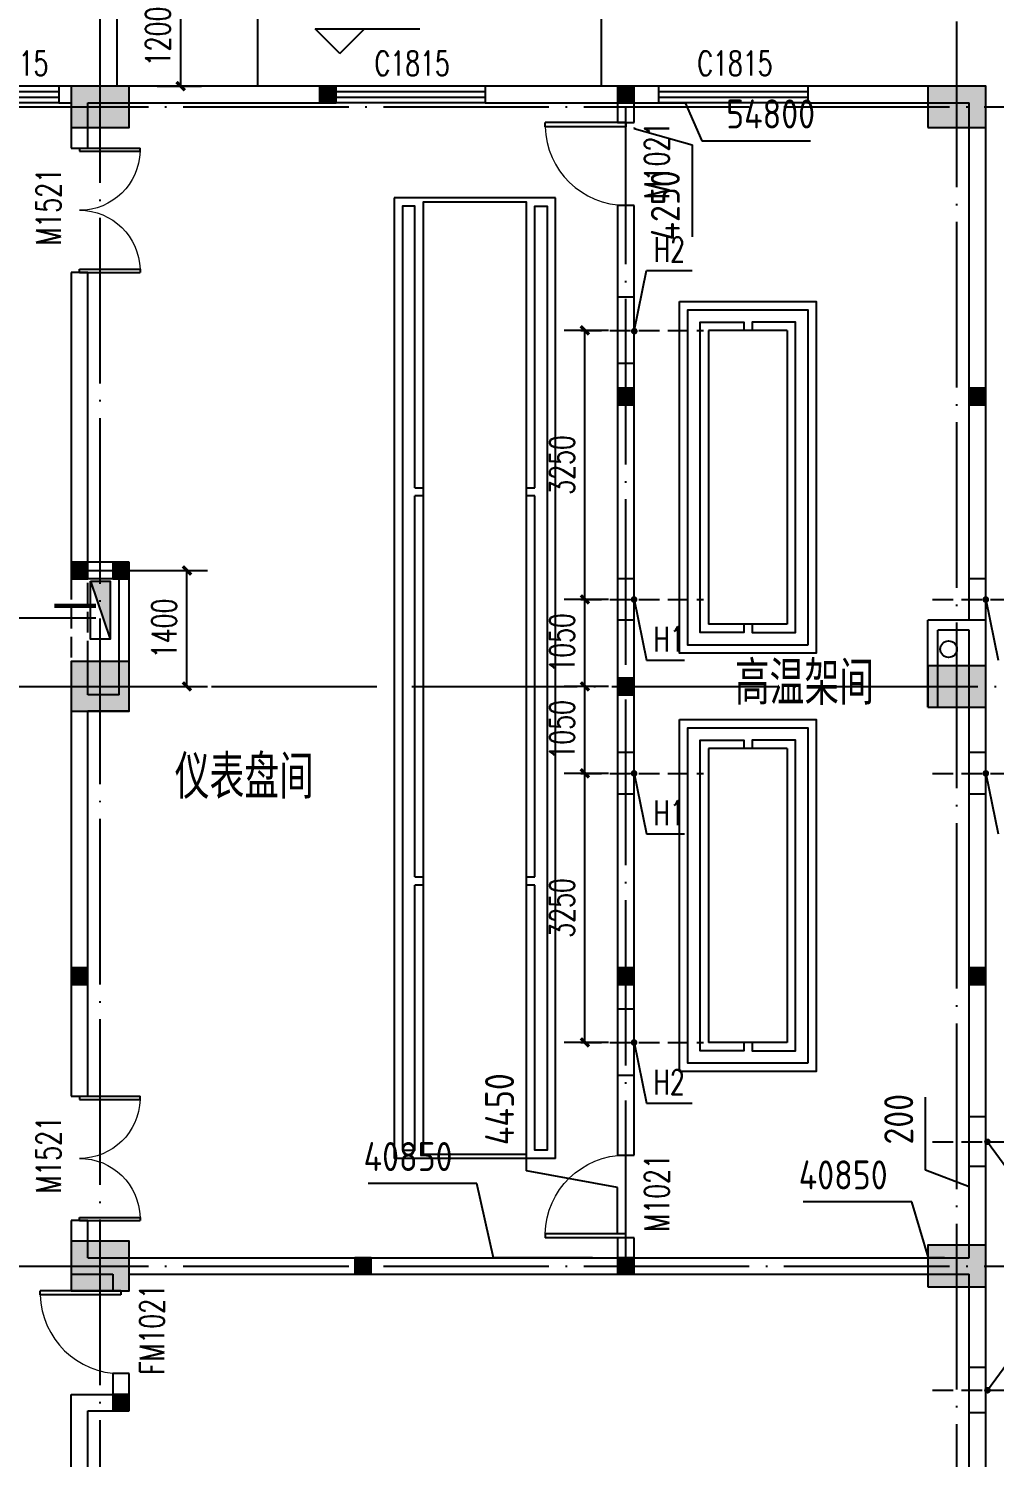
# Model space of a CAD drawing. Extents: x -59142 to 322364, y -122476 to 91021.
# Drawn here: x 37752 to 49423, y 65060 to 82317 of the extents above; entities that cross this region are included whole.
import ezdxf

# ---------------------------------------------------------------- set-up
doc = ezdxf.new("R2010")
doc.units = 0
doc.header["$LTSCALE"] = 1000
doc.header["$MEASUREMENT"] = 0
doc.linetypes.add('DASH', pattern=[0.35, 0.25, -0.1])
doc.linetypes.add('DOTE', pattern=[2.42, 2, -0.2, 0.02, -0.2])
for name, color, linetype in [('CENTRE LINE', 1, 'DOTE'), ('COLUMN', 255, 'Continuous'), ('DIM_ELEV', 3, 'Continuous'), ('DIM_IDEN', 3, 'Continuous'), ('DOTE', 1, 'DOTE'), ('EQUIPMENT', 171, 'Continuous'), ('GROUND', 204, 'Continuous'), ('HOLE', 6, 'Continuous'), ('PUB_DIM', 3, 'Continuous'), ('PUB_HATCH', 255, 'Continuous'), ('PUB_TEXT', 7, 'Continuous'), ('STAIR', 2, 'Continuous'), ('TEXT', 62, 'Continuous'), ('WALL', 255, 'Continuous'), ('WINDOW', 4, 'Continuous'), ('WINDOW_TEXT', 7, 'Continuous')]:
    doc.layers.add(name, color=color, linetype=linetype)
doc.styles.add('_TCH_DIM', font='SIMPLEX', dxfattribs={"bigfont": 'GBCBIG'})
doc.styles.add('_TCH_DIM_T3', font='SIMPLEX', dxfattribs={"width": 0.705882, "bigfont": 'GBCBIG'})
doc.styles.add('_TCH_WINDOW', font='SIMPLEX', dxfattribs={"bigfont": 'GBCBIG'})
doc.styles.add('HZTXT', font='geditxt.shx', dxfattribs={"width": 0.8, "bigfont": 'hztxt1.shx'})
doc.styles.get("Standard").update_dxf_attribs({"font": 'gbenor.shx', "bigfont": 'gbcbig.shx'})
doc.dimstyles.new('_TCH_ARCH&&100', dxfattribs={"dimtxt": 297.5, "dimasz": 100, "dimexe": 250, "dimexo": 300, "dimgap": 126.25, "dimtad": 1, "dimdec": 0, "dimzin": 0, "dimdsep": 46, "dimtxsty": '_TCH_DIM_T3', "dimblk": 'ARCHTICK', "dimcen": 0.09, "dimazin": 2, "dimtfac": 1, "dimtdec": 0, "dimtix": 1, "dimtmove": 2, "dimatfit": 3, "dimfxl": 1, "dimtolj": 1, "dimtzin": 0, "dimarcsym": 0})
doc.dimstyles.get("Standard").update_dxf_attribs({"dimscale": 100, "dimtxt": 3.5, "dimasz": 1, "dimexe": 2.5, "dimexo": 3, "dimgap": 1.5, "dimtad": 1, "dimdec": 0, "dimzin": 0, "dimdsep": 46, "dimtxsty": 'Standard', "dimblk": 'ARCHTICK', "dimcen": 0.09, "dimadec": 0, "dimazin": 0, "dimtfac": 1, "dimtdec": 0, "dimtix": 1, "dimtmove": 2, "dimatfit": 3, "dimfxl": 1, "dimtolj": 1, "dimtzin": 0, "dimarcsym": 0})

# ---------------------------------------------------------------- blocks, each defined once
blk = doc.blocks.new('_FZH')
blk.add_lwpolyline([(-0.5, -0.5), (0.5, -0.5), (0.5, 0.5), (-0.5, 0.5)], close=True)
at = {"layer": 'PUB_HATCH'}
blk.add_solid([(-0.5, -0.5), (0.5, -0.5), (-0.5, 0.5), (0.5, 0.5)], dxfattribs=at)
blk = doc.blocks.new('DSADa')
at = {"layer": 'COLUMN'}
for p, xscale, yscale, zscale, rotation in [((12750, 0), 699.9999999997672, 499.9999999998399, 499.9999999998399, 3.811489492195883e-11), ((23100, 0), 699.9999999997672, 499.9999999998399, 499.9999999998399, 3.811489492195883e-11), ((12750, -7000), 700.0000000001892, 599.9984741202788, 599.9984741202788, 3.692380445562536e-11), ((23100, -7000), 699.9999999997672, 499.9999999998399, 499.9999999998399, 3.811489492195883e-11), ((12750, -14000), 700.0000000001892, 599.9984741202788, 599.9984741202788, 3.692380445562536e-11), ((23100, -14000), 699.9999999997672, 499.9999999998399, 499.9999999998399, 3.811489492195883e-11)]:
    blk.add_blockref('_FZH', p, dxfattribs=dict(at, xscale=xscale, yscale=yscale, zscale=zscale, rotation=rotation))
blk = doc.blocks.new('A$C2EA5769F')
at = {"layer": 'EQUIPMENT', "color": 251}
for p, q in [((-4850, -1100), (-6800, -1100)), ((-6800, -1100), (-6800, -12700)), ((-4850, -12700), (-4850, -1100)), ((-4850, -12700), (-6800, -12700))]:
    blk.add_line(p, q, dxfattribs=at)
at = {"layer": 'EQUIPMENT'}
for p, q in [((-3000, -2700), (-3000, -6250)), ((-2050, -2700), (-3000, -2700)), ((-2050, -2700), (-2050, -6250)), ((-2050, -6250), (-3000, -6250)), ((-2050, -7750), (-3000, -7750)), ((-3000, -7750), (-3000, -11300)), ((-2050, -7750), (-2050, -11300)), ((-2050, -11300), (-3000, -11300))]:
    blk.add_line(p, q, dxfattribs=at)
at = {"layer": 'EQUIPMENT', "color": 251}
for points in [[(-6550, -4600), (-6550, -1200), (-6700, -1200), (-6700, -12600), (-6550, -12600), (-6550, -9400)], [(-5100, -4600), (-5100, -1200), (-4950, -1200), (-4950, -12600), (-5100, -12600), (-5100, -9400)], [(-2575, -6250), (-2575, -6350), (-3100, -6350), (-3100, -2600), (-2575, -2600), (-2575, -2700)], [(-2475, -6250), (-2475, -6350), (-1950, -6350), (-1950, -2600), (-2475, -2600), (-2475, -2700)], [(-6550, -4600), (-6450, -4600)], [(-5200, -4600), (-5100, -4600)], [(-6550, -9300), (-6550, -4700)], [(-6450, -4700), (-6550, -4700)], [(-5100, -4700), (-5200, -4700)], [(-5100, -9300), (-5100, -4700)], [(-2575, -11300), (-2575, -11400), (-3100, -11400), (-3100, -7650), (-2575, -7650), (-2575, -7750)], [(-2475, -11300), (-2475, -11400), (-1950, -11400), (-1950, -7650), (-2475, -7650), (-2475, -7750)], [(-6550, -9300), (-6450, -9300)], [(-5200, -9300), (-5100, -9300)], [(-6450, -9400), (-6550, -9400)], [(-5100, -9400), (-5200, -9400)]]:
    blk.add_lwpolyline(points, dxfattribs=at)
at = {"layer": 'EQUIPMENT'}
blk.add_lwpolyline([(-6450, -12650), (-5200, -12650), (-5200, -1150), (-6450, -1150)], close=True, dxfattribs=at)
at = {"layer": 'EQUIPMENT', "color": 251}
for points in [[(-3350, -2350), (-1700, -2350), (-1700, -6600), (-3350, -6600)], [(-1800, -6500), (-3250, -6500), (-3250, -2450), (-1800, -2450)], [(-3350, -7400), (-1700, -7400), (-1700, -11650), (-3350, -11650)], [(-1800, -11550), (-3250, -11550), (-3250, -7500), (-1800, -7500)]]:
    blk.add_lwpolyline(points, close=True, dxfattribs=at)
blk = doc.blocks.new('A$C2CBA13EF')
at = {"layer": 'GROUND'}
blk.add_circle((23000, 27950), 100, dxfattribs=at)
blk = doc.blocks.new('trwt')
at = {"layer": 'EQUIPMENT'}
h = blk.add_hatch(color=256, dxfattribs=at)
h.dxf.hatch_style = 1
h.paths.add_polyline_path([(240, 0), (240, 700), (0, 700)])
blk.add_line((0, 700), (240, 0), dxfattribs=at)
blk.add_lwpolyline([(0, 700), (240, 700), (240, 0), (0, 0)], close=True, dxfattribs=at)
blk = doc.blocks.new('_ArchTick')
at = {"color": 0, "linetype": 'ByBlock', "const_width": 0.4}
blk.add_lwpolyline([(-0.5, -0.5), (0.5, 0.5)], dxfattribs=at)
blk = doc.blocks.new('*D350')
at = {"layer": 'Defpoints', "color": 0, "transparency": 16777216}
for p in [(44474, 78672), (45058, 78672), (45058, 75422)]:
    blk.add_point(p, dxfattribs=at)
at = {"layer": 'HOLE', "color": 0, "lineweight": -2, "transparency": 16777216}
for p, q in [((44758, 78672), (44224, 78672)), ((44474, 75422), (44474, 78672)), ((44758, 75422), (44224, 75422))]:
    blk.add_line(p, q, dxfattribs=at)
at = {"layer": 'HOLE', "color": 0, "lineweight": -2, "transparency": 16777216, "xscale": 100, "yscale": 100, "zscale": 100}
for p, rotation in [((44474, 78672), 90), ((44474, 75422), 270)]:
    blk.add_blockref('_ArchTick', p, dxfattribs=dict(at, rotation=rotation))
at = {"layer": 'HOLE', "color": 0, "transparency": 16777216, "insert": (44199, 77047), "char_height": 297.5, "attachment_point": 5, "rotation": 90, "style": '_TCH_DIM_T3'}
blk.add_mtext('\\A1;3250', dxfattribs=at)
blk = doc.blocks.new('*D351')
at = {"layer": 'Defpoints', "color": 0, "transparency": 16777216}
for p in [(44474, 75422), (45058, 75422), (45058, 74372)]:
    blk.add_point(p, dxfattribs=at)
at = {"layer": 'HOLE', "color": 0, "lineweight": -2, "transparency": 16777216}
for p, q in [((44758, 75422), (44224, 75422)), ((44474, 74372), (44474, 75422)), ((44758, 74372), (44224, 74372))]:
    blk.add_line(p, q, dxfattribs=at)
at = {"layer": 'HOLE', "color": 0, "lineweight": -2, "transparency": 16777216, "xscale": 100, "yscale": 100, "zscale": 100}
for p, rotation in [((44474, 75422), 90), ((44474, 74372), 270)]:
    blk.add_blockref('_ArchTick', p, dxfattribs=dict(at, rotation=rotation))
at = {"layer": 'HOLE', "color": 0, "transparency": 16777216, "insert": (44199, 74897), "char_height": 297.5, "attachment_point": 5, "rotation": 90, "style": '_TCH_DIM_T3'}
blk.add_mtext('\\A1;1050', dxfattribs=at)
blk = doc.blocks.new('*D352')
at = {"layer": 'Defpoints', "color": 0, "transparency": 16777216}
for p in [(44474, 74372), (45058, 74372), (45058, 73322)]:
    blk.add_point(p, dxfattribs=at)
at = {"layer": 'HOLE', "color": 0, "lineweight": -2, "transparency": 16777216}
for p, q in [((44758, 74372), (44224, 74372)), ((44474, 73322), (44474, 74372)), ((44758, 73322), (44224, 73322))]:
    blk.add_line(p, q, dxfattribs=at)
at = {"layer": 'HOLE', "color": 0, "lineweight": -2, "transparency": 16777216, "xscale": 100, "yscale": 100, "zscale": 100}
for p, rotation in [((44474, 74372), 90), ((44474, 73322), 270)]:
    blk.add_blockref('_ArchTick', p, dxfattribs=dict(at, rotation=rotation))
at = {"layer": 'HOLE', "color": 0, "transparency": 16777216, "insert": (44199, 73847), "char_height": 297.5, "attachment_point": 5, "rotation": 90, "style": '_TCH_DIM_T3'}
blk.add_mtext('\\A1;1050', dxfattribs=at)
blk = doc.blocks.new('*D353')
at = {"layer": 'Defpoints', "color": 0, "transparency": 16777216}
for p in [(44474, 73322), (45058, 73322), (45058, 70072)]:
    blk.add_point(p, dxfattribs=at)
at = {"layer": 'HOLE', "color": 0, "lineweight": -2, "transparency": 16777216}
for p, q in [((44758, 73322), (44224, 73322)), ((44474, 70072), (44474, 73322)), ((44758, 70072), (44224, 70072))]:
    blk.add_line(p, q, dxfattribs=at)
at = {"layer": 'HOLE', "color": 0, "lineweight": -2, "transparency": 16777216, "xscale": 100, "yscale": 100, "zscale": 100}
for p, rotation in [((44474, 73322), 90), ((44474, 70072), 270)]:
    blk.add_blockref('_ArchTick', p, dxfattribs=dict(at, rotation=rotation))
at = {"layer": 'HOLE', "color": 0, "transparency": 16777216, "insert": (44199, 71697), "char_height": 297.5, "attachment_point": 5, "rotation": 90, "style": '_TCH_DIM_T3'}
blk.add_mtext('\\A1;3250', dxfattribs=at)
blk = doc.blocks.new('*D924')
at = {"layer": 'Defpoints', "color": 0, "transparency": 16777216}
for p in [(39088, 75772), (39666, 75772), (39088, 74372)]:
    blk.add_point(p, dxfattribs=at)
at = {"layer": 'PUB_DIM', "color": 0, "lineweight": -2, "transparency": 16777216}
for p, q in [((39388, 75772), (39916, 75772)), ((39666, 74372), (39666, 75772)), ((39388, 74372), (39916, 74372))]:
    blk.add_line(p, q, dxfattribs=at)
at = {"layer": 'PUB_DIM', "color": 0, "lineweight": -2, "transparency": 16777216, "xscale": 100, "yscale": 100, "zscale": 100}
for p, rotation in [((39666, 75772), 90), ((39666, 74372), 270)]:
    blk.add_blockref('_ArchTick', p, dxfattribs=dict(at, rotation=rotation))
at = {"layer": 'PUB_DIM', "color": 0, "transparency": 16777216, "insert": (39390, 75072), "char_height": 297.5, "attachment_point": 5, "rotation": 90, "style": '_TCH_DIM_T3'}
blk.add_mtext('\\A1;1400', dxfattribs=at)
blk = doc.blocks.new('*D1480')
at = {"layer": 'Defpoints', "color": 0, "transparency": 16777216}
for p in [(39005, 82822), (39590, 82822), (39005, 81622)]:
    blk.add_point(p, dxfattribs=at)
at = {"layer": 'PUB_DIM', "color": 0, "lineweight": -2, "transparency": 16777216}
for p, q in [((39305, 82822), (39840, 82822)), ((39590, 81622), (39590, 82822)), ((39305, 81622), (39840, 81622))]:
    blk.add_line(p, q, dxfattribs=at)
at = {"layer": 'PUB_DIM', "color": 0, "lineweight": -2, "transparency": 16777216, "xscale": 100, "yscale": 100, "zscale": 100}
for p, rotation in [((39590, 82822), 90), ((39590, 81622), 270)]:
    blk.add_blockref('_ArchTick', p, dxfattribs=dict(at, rotation=rotation))
at = {"layer": 'PUB_DIM', "color": 0, "transparency": 16777216, "insert": (39315, 82222), "char_height": 297.5, "attachment_point": 5, "rotation": 90, "style": '_TCH_DIM_T3'}
blk.add_mtext('\\A1;1200', dxfattribs=at)
blk = doc.blocks.new('$TCHSYS$WIN2D')
for p, q in [((-0.5, 0.5), (0.5, 0.5)), ((0.5, 0.1667), (-0.5, 0.1667)), ((0.5, -0.1667), (-0.5, -0.1667)), ((-0.5, -0.5), (0.5, -0.5))]:
    blk.add_line(p, q)
blk = doc.blocks.new('$DorLib2D$00000002')
for p, q in [((-0.5, 0), (-0.5, 0.4875)), ((-0.475, 0.4875), (-0.5, 0.4875)), ((-0.475, 0), (-0.475, 0.4875)), ((0.475, 0), (0.475, 0.4875)), ((0.475, 0.4875), (0.5, 0.4875)), ((0.5, 0), (0.5, 0.4875)), ((-0.5, 0), (-0.475, 0)), ((0.5, 0), (0.475, 0))]:
    blk.add_line(p, q)
at = {"lineweight": 13}
for centre, start, end in [((-0.4875, 0), 0, 88.53072), ((0.4875, 0), 91.46928, 180)]:
    blk.add_arc(centre, 0.4875, start, end, dxfattribs=at)
blk = doc.blocks.new('$DorLib2D$00000001')
for p, q in [((0.45, 0.975), (0.5, 0.975)), ((0.45, 0), (0.45, 0.975)), ((0.5, 0), (0.5, 0.975)), ((0.5, 0), (0.45, 0))]:
    blk.add_line(p, q)
at = {"lineweight": 13}
blk.add_arc((0.475, 0), 0.975, 91.4693, 180, dxfattribs=at)
blk = doc.blocks.new('*D1614')
at = {"color": 0, "lineweight": -2, "transparency": 16777216}
for p, q in [((49618, 81622), (58184, 81622)), ((57934, 22232), (57934, 81622)), ((49618, 22232), (58184, 22232))]:
    blk.add_line(p, q, dxfattribs=at)
at = {"layer": 'Defpoints', "color": 0, "transparency": 16777216}
for p in [(49318, 81622), (57934, 81622), (49318, 22232)]:
    blk.add_point(p, dxfattribs=at)
at = {"color": 0, "lineweight": -2, "transparency": 16777216, "xscale": 100, "yscale": 100, "zscale": 100}
for p, rotation in [((57934, 81622), 90), ((57934, 22232), 270)]:
    blk.add_blockref('_ArchTick', p, dxfattribs=dict(at, rotation=rotation))
at = {"color": 0, "transparency": 16777216, "insert": (57609, 51927), "char_height": 350, "attachment_point": 5, "rotation": 90}
blk.add_mtext('\\A1;59390', dxfattribs=at)
blk = doc.blocks.new('*D1637')
at = {"color": 0, "lineweight": -2, "transparency": 16777216}
for p, q in [((43168, 68369), (41856, 68369)), ((43368, 67472), (43168, 68369)), ((44568, 67472), (43368, 67472))]:
    blk.add_line(p, q, dxfattribs=at)
at = {"layer": 'Defpoints', "color": 0, "transparency": 16777216}
for p in [(42968, 68369), (44868, 67472), (49318, 26622)]:
    blk.add_point(p, dxfattribs=at)
at = {"color": 0, "transparency": 16777216, "insert": (42337, 68694), "char_height": 350, "attachment_point": 5}
blk.add_mtext('\\A1;40850', dxfattribs=at)
blk = doc.blocks.new('*D1638')
at = {"color": 0, "lineweight": -2, "transparency": 16777216}
for p, q in [((43768, 68522), (43768, 69660)), ((44868, 68322), (43768, 68522)), ((44868, 67772), (44868, 68322))]:
    blk.add_line(p, q, dxfattribs=at)
at = {"layer": 'Defpoints', "color": 0, "transparency": 16777216}
for p in [(43768, 68722), (44868, 67472), (49318, 26622)]:
    blk.add_point(p, dxfattribs=at)
at = {"color": 0, "transparency": 16777216, "insert": (43443, 69266), "char_height": 350, "attachment_point": 5, "rotation": 90}
blk.add_mtext('\\A1;4450', dxfattribs=at)
blk = doc.blocks.new('*D1639')
at = {"color": 0, "lineweight": -2, "transparency": 16777216}
for p, q in [((48426, 68147), (47113, 68147)), ((48626, 67472), (48426, 68147)), ((48818, 67472), (48626, 67472))]:
    blk.add_line(p, q, dxfattribs=at)
at = {"layer": 'Defpoints', "color": 0, "transparency": 16777216}
for p in [(48226, 68147), (49118, 67472), (49318, 26622)]:
    blk.add_point(p, dxfattribs=at)
at = {"color": 0, "transparency": 16777216, "insert": (47595, 68472), "char_height": 350, "attachment_point": 5}
blk.add_mtext('\\A1;40850', dxfattribs=at)
blk = doc.blocks.new('*D1640')
at = {"color": 0, "lineweight": -2, "transparency": 16777216}
for p, q in [((48591, 68529), (48591, 69412)), ((49118, 68329), (48591, 68529)), ((49118, 67772), (49118, 68329))]:
    blk.add_line(p, q, dxfattribs=at)
at = {"layer": 'Defpoints', "color": 0, "transparency": 16777216}
for p in [(48591, 68729), (49118, 67472), (49318, 26622)]:
    blk.add_point(p, dxfattribs=at)
at = {"color": 0, "transparency": 16777216, "insert": (48266, 69145), "char_height": 350, "attachment_point": 5, "rotation": 90}
blk.add_mtext('\\A1;200', dxfattribs=at)
blk = doc.blocks.new('*D1641')
at = {"color": 0, "lineweight": -2, "transparency": 16777216}
for p, q in [((45068, 81122), (45068, 81111)), ((45068, 81111), (45771, 80911)), ((45771, 80911), (45771, 79802))]:
    blk.add_line(p, q, dxfattribs=at)
at = {"layer": 'Defpoints', "color": 0, "transparency": 16777216}
for p in [(45068, 81422), (45771, 80711), (49318, 26622)]:
    blk.add_point(p, dxfattribs=at)
at = {"color": 0, "transparency": 16777216, "insert": (45446, 80181), "char_height": 350, "attachment_point": 5, "rotation": 90}
blk.add_mtext('\\A1;4250', dxfattribs=at)
blk = doc.blocks.new('*D1642')
at = {"color": 0, "lineweight": -2, "transparency": 16777216}
for p, q in [((45368, 81422), (45687, 81422)), ((45687, 81422), (45887, 80961)), ((45887, 80961), (47200, 80961))]:
    blk.add_line(p, q, dxfattribs=at)
at = {"layer": 'Defpoints', "color": 0, "transparency": 16777216}
for p in [(45068, 81422), (46087, 80961), (49318, 26622)]:
    blk.add_point(p, dxfattribs=at)
at = {"color": 0, "transparency": 16777216, "insert": (46718, 81286), "char_height": 350, "attachment_point": 5}
blk.add_mtext('\\A1;54800', dxfattribs=at)
blk = doc.blocks.new('*D1643')
at = {"color": 0, "lineweight": -2, "transparency": 16777216}
for p, q in [((35810, 79116), (34526, 79116)), ((36010, 78672), (35810, 79116)), ((36018, 78672), (36010, 78672))]:
    blk.add_line(p, q, dxfattribs=at)
at = {"layer": 'Defpoints', "color": 0, "transparency": 16777216}
for p in [(35610, 79116), (36318, 78672), (49318, 26622)]:
    blk.add_point(p, dxfattribs=at)
at = {"color": 0, "transparency": 16777216, "insert": (34993, 79441), "char_height": 350, "attachment_point": 5}
blk.add_mtext('\\A1;52050', dxfattribs=at)
blk = doc.blocks.new('*D1644')
at = {"color": 0, "lineweight": -2, "transparency": 16777216}
for p, q in [((36018, 79347), (36018, 80572)), ((36318, 79147), (36018, 79347)), ((36318, 78972), (36318, 79147))]:
    blk.add_line(p, q, dxfattribs=at)
at = {"layer": 'Defpoints', "color": 0, "transparency": 16777216}
for p in [(36018, 79547), (36318, 78672), (49318, 26622)]:
    blk.add_point(p, dxfattribs=at)
at = {"color": 0, "transparency": 16777216, "insert": (35693, 80134), "char_height": 350, "attachment_point": 5, "rotation": 90}
blk.add_mtext('\\A1;13000', dxfattribs=at)
blk = doc.blocks.new('*D1645')
at = {"color": 0, "lineweight": -2, "transparency": 16777216}
for p, q in [((30051, 77044), (28767, 77044)), ((30168, 76672), (30051, 77044)), ((30068, 76672), (30168, 76672))]:
    blk.add_line(p, q, dxfattribs=at)
at = {"layer": 'Defpoints', "color": 0, "transparency": 16777216}
for p in [(29851, 77044), (30368, 76672), (49318, 26622)]:
    blk.add_point(p, dxfattribs=at)
at = {"color": 0, "transparency": 16777216, "insert": (29234, 77369), "char_height": 350, "attachment_point": 5}
blk.add_mtext('\\A1;50050', dxfattribs=at)
blk = doc.blocks.new('*D1646')
at = {"color": 0, "lineweight": -2, "transparency": 16777216}
for p, q in [((30196, 76989), (30196, 78215)), ((30368, 76872), (30196, 76989)), ((30368, 76972), (30368, 76872))]:
    blk.add_line(p, q, dxfattribs=at)
at = {"layer": 'Defpoints', "color": 0, "transparency": 16777216}
for p in [(30196, 77189), (30368, 76672), (49318, 26622)]:
    blk.add_point(p, dxfattribs=at)
at = {"color": 0, "transparency": 16777216, "insert": (29871, 77777), "char_height": 350, "attachment_point": 5, "rotation": 90}
blk.add_mtext('\\A1;18950', dxfattribs=at)
blk = doc.blocks.new('*D1647')
at = {"color": 0, "lineweight": -2, "transparency": 16777216}
for p, q in [((26068, 78472), (25968, 78472)), ((25968, 78472), (26036, 78022)), ((26036, 78022), (27262, 78022))]:
    blk.add_line(p, q, dxfattribs=at)
at = {"layer": 'Defpoints', "color": 0, "transparency": 16777216}
for p in [(25768, 78472), (26236, 78022), (49318, 26622)]:
    blk.add_point(p, dxfattribs=at)
at = {"color": 0, "transparency": 16777216, "insert": (26824, 78347), "char_height": 350, "attachment_point": 5}
blk.add_mtext('\\A1;51850', dxfattribs=at)
blk = doc.blocks.new('*D1648')
at = {"color": 0, "lineweight": -2, "transparency": 16777216}
for p, q in [((25768, 78272), (26069, 78295)), ((25768, 78172), (25768, 78272)), ((26069, 78295), (26069, 77004))]:
    blk.add_line(p, q, dxfattribs=at)
at = {"layer": 'Defpoints', "color": 0, "transparency": 16777216}
for p in [(25768, 78472), (26069, 78095), (49318, 26622)]:
    blk.add_point(p, dxfattribs=at)
at = {"color": 0, "transparency": 16777216, "insert": (25744, 77474), "char_height": 350, "attachment_point": 5, "rotation": 90}
blk.add_mtext('\\A1;23550', dxfattribs=at)
blk = doc.blocks.new('*D1649')
at = {"color": 0, "lineweight": -2, "transparency": 16777216}
for p, q in [((30083, 74426), (30083, 75652)), ((30368, 74622), (30368, 74522)), ((30368, 74522), (30083, 74426))]:
    blk.add_line(p, q, dxfattribs=at)
at = {"layer": 'Defpoints', "color": 0, "transparency": 16777216}
for p in [(30083, 74626), (30368, 74322), (49318, 26622)]:
    blk.add_point(p, dxfattribs=at)
at = {"color": 0, "transparency": 16777216, "insert": (29758, 75214), "char_height": 350, "attachment_point": 5, "rotation": 90}
blk.add_mtext('\\A1;18950', dxfattribs=at)
blk = doc.blocks.new('*D1650')
at = {"color": 0, "lineweight": -2, "transparency": 16777216}
for p, q in [((30283, 74426), (28971, 74426)), ((30168, 74322), (30283, 74426)), ((30068, 74322), (30168, 74322))]:
    blk.add_line(p, q, dxfattribs=at)
at = {"layer": 'Defpoints', "color": 0, "transparency": 16777216}
for p in [(30083, 74426), (30368, 74322), (49318, 26622)]:
    blk.add_point(p, dxfattribs=at)
at = {"color": 0, "transparency": 16777216, "insert": (29452, 74751), "char_height": 350, "attachment_point": 5}
blk.add_mtext('\\A1;47700', dxfattribs=at)
blk = doc.blocks.new('*D1651')
at = {"color": 0, "lineweight": -2, "transparency": 16777216}
for p, q in [((25768, 76272), (26043, 76305)), ((26043, 76305), (26043, 75014)), ((25768, 76172), (25768, 76272))]:
    blk.add_line(p, q, dxfattribs=at)
at = {"layer": 'Defpoints', "color": 0, "transparency": 16777216}
for p in [(25768, 76472), (26043, 76105), (49318, 26622)]:
    blk.add_point(p, dxfattribs=at)
at = {"color": 0, "transparency": 16777216, "insert": (25718, 75484), "char_height": 350, "attachment_point": 5, "rotation": 90}
blk.add_mtext('\\A1;23550', dxfattribs=at)
blk = doc.blocks.new('*D1652')
at = {"color": 0, "lineweight": -2, "transparency": 16777216}
for p, q in [((25968, 76472), (25958, 76132)), ((26068, 76472), (25968, 76472)), ((25958, 76132), (27272, 76132))]:
    blk.add_line(p, q, dxfattribs=at)
at = {"layer": 'Defpoints', "color": 0, "transparency": 16777216}
for p in [(25768, 76472), (26158, 76132, 0), (49318, 26622)]:
    blk.add_point(p, dxfattribs=at)
at = {"color": 0, "transparency": 16777216, "insert": (26790, 76457), "char_height": 350, "attachment_point": 5}
blk.add_mtext('\\A1;49850', dxfattribs=at)

msp = doc.modelspace()

# ---------------------------------------------------------------- hatches: boundary and pattern name
at = {"layer": 'PUB_HATCH'}
for points in [[(41268.8, 81622.1), (41268.8, 81422.1), (41468.8, 81422.1), (41468.8, 81622.1)], [(44868.4, 81622.1), (44868.4, 81422.1), (45068.4, 81422.1), (45068.4, 81622.1)], [(45068.4, 77972.1), (44868.4, 77972.1), (44868.4, 77772.1), (45068.4, 77772.1)], [(49118.4, 77972.1), (49118.4, 77772.1), (49318.4, 77772.1), (49318.4, 77972.1)], [(38268.4, 75872.1), (38268.4, 75672.1), (38468.4, 75672.1), (38468.4, 75872.1)], [(38768.4, 75872.1), (38768.4, 75672.1), (38968.4, 75672.1), (38968.4, 75872.1)], [(44868.4, 74472.1), (44868.4, 74272.1), (45068.4, 74272.1), (45068.4, 74472.1)], [(38268.4, 70972.1), (38268.4, 70772.1), (38468.4, 70772.1), (38468.4, 70972.1)], [(44868.4, 70972.1), (44868.4, 70772.1), (45068.4, 70772.1), (45068.4, 70972.1)], [(49118.4, 70972.1), (49118.4, 70772.1), (49318.4, 70772.1), (49318.4, 70972.1)], [(41693.4, 67472.1), (41693.4, 67272.1), (41893.4, 67272.1), (41893.4, 67472.1)], [(44868.4, 67472.1), (44868.4, 67272.1), (45068.4, 67272.1), (45068.4, 67472.1)], [(38768.4, 65822.1), (38768.4, 65622.1), (38968.4, 65622.1), (38968.4, 65822.1)]]:
    msp.add_hatch(color=256, dxfattribs=at).paths.add_polyline_path(points)

# ---------------------------------------------------------------- linework, layer by layer
at = {"layer": 'CENTRE LINE'}
msp.add_line((38268.4, 75772.1), (39485.5, 75772.1), dxfattribs=at)
msp.add_lwpolyline([(44968.4, 67372.1), (44968.4, 81372.1)], dxfattribs=at)
at = {"layer": 'COLUMN'}
for p, q in [((41268.8, 81622.1), (41268.8, 81422.1)), ((41468.8, 81622.1), (41268.8, 81622.1)), ((41468.8, 81422.1), (41468.8, 81622.1)), ((44868.4, 81622.1), (44868.4, 81422.1)), ((45068.4, 81622.1), (44868.4, 81622.1)), ((45068.4, 81422.1), (45068.4, 81622.1)), ((41268.8, 81422.1), (41468.8, 81422.1)), ((44868.4, 81422.1), (45068.4, 81422.1)), ((45068.4, 77972.1), (44868.4, 77972.1)), ((44868.4, 77972.1), (44868.4, 77772.1)), ((45068.4, 77772.1), (45068.4, 77972.1)), ((49118.4, 77972.1), (49118.4, 77772.1)), ((49318.4, 77972.1), (49118.4, 77972.1)), ((49318.4, 77772.1), (49318.4, 77972.1)), ((44868.4, 77772.1), (45068.4, 77772.1)), ((49118.4, 77772.1), (49318.4, 77772.1)), ((38268.4, 75872.1), (38268.4, 75672.1)), ((38468.4, 75872.1), (38268.4, 75872.1)), ((38468.4, 75672.1), (38468.4, 75872.1)), ((38768.4, 75872.1), (38768.4, 75672.1)), ((38968.4, 75872.1), (38768.4, 75872.1)), ((38968.4, 75672.1), (38968.4, 75872.1)), ((38268.4, 75672.1), (38468.4, 75672.1)), ((38768.4, 75672.1), (38968.4, 75672.1)), ((44868.4, 74472.1), (44868.4, 74272.1)), ((45068.4, 74472.1), (44868.4, 74472.1)), ((45068.4, 74272.1), (45068.4, 74472.1)), ((44868.4, 74272.1), (45068.4, 74272.1)), ((38268.4, 70972.1), (38268.4, 70772.1)), ((38468.4, 70972.1), (38268.4, 70972.1)), ((38468.4, 70772.1), (38468.4, 70972.1)), ((44868.4, 70972.1), (44868.4, 70772.1)), ((45068.4, 70972.1), (44868.4, 70972.1)), ((45068.4, 70772.1), (45068.4, 70972.1)), ((49118.4, 70972.1), (49118.4, 70772.1)), ((49318.4, 70972.1), (49118.4, 70972.1)), ((49318.4, 70772.1), (49318.4, 70972.1)), ((38268.4, 70772.1), (38468.4, 70772.1)), ((44868.4, 70772.1), (45068.4, 70772.1)), ((49118.4, 70772.1), (49318.4, 70772.1)), ((41693.4, 67472.1), (41693.4, 67272.1)), ((41893.4, 67472.1), (41693.4, 67472.1)), ((41893.4, 67272.1), (41893.4, 67472.1)), ((44868.4, 67472.1), (44868.4, 67272.1)), ((45068.4, 67472.1), (44868.4, 67472.1)), ((45068.4, 67272.1), (45068.4, 67472.1)), ((41693.4, 67272.1), (41893.4, 67272.1)), ((44868.4, 67272.1), (45068.4, 67272.1)), ((38768.4, 65822.1), (38768.4, 65622.1)), ((38968.4, 65822.1), (38768.4, 65822.1)), ((38968.4, 65622.1), (38968.4, 65822.1)), ((38768.4, 65622.1), (38968.4, 65622.1))]:
    msp.add_line(p, q, dxfattribs=at)
at = {"layer": 'DIM_ELEV'}
for p, q in [((41513.1, 82014), (41213.1, 82314)), ((41213.1, 82314), (42479.1, 82314)), ((41513.1, 82014), (41813.1, 82314))]:
    msp.add_line(p, q, dxfattribs=at)
at = {"layer": 'DIM_IDEN'}
for p, q in [((38089, 75194.7), (35079.3, 75194.7)), ((38564.8, 75194.7), (38089, 75194.7))]:
    msp.add_line(p, q, dxfattribs=at)
at = {"layer": 'DIM_IDEN', "const_width": 50}
msp.add_lwpolyline([(38564.8, 75344.7), (38064.8, 75344.7)], dxfattribs=at)
at = {"layer": 'DOTE'}
for p, q in [((22679.9, 81372.1), (51585.9, 81372.1)), ((23021.6, 74372.1), (51585.9, 74372.1)), ((22679.9, 67372.1), (51585.9, 67372.1))]:
    msp.add_line(p, q, dxfattribs=at)
for points in [[(38618.4, 22372.1), (38618.4, 86156)], [(48968.4, 22322.1), (48968.4, 86156)]]:
    msp.add_lwpolyline(points, dxfattribs=at)
at = {"layer": 'HOLE'}
for p, q in [((45070.7, 78662.6), (45219.4, 79394.2)), ((45219.4, 79394.2), (45770.9, 79394.2)), ((45068.4, 79072.1), (44868.4, 79072.1)), ((45068.4, 78272.1), (44868.4, 78272.1)), ((45068.4, 75672.1), (44868.4, 75672.1)), ((49318.4, 75672.1), (49118.4, 75672.1)), ((45068.4, 75421.4), (45217, 74689.8)), ((49318.4, 75421.4), (49467, 74689.8)), ((45068.4, 75172.1), (44868.4, 75172.1)), ((49318.4, 75172.1), (49118.4, 75172.1)), ((45217, 74689.8), (45677, 74689.8)), ((45068.4, 73572.1), (44868.4, 73572.1)), ((49318.4, 73572.1), (49118.4, 73572.1)), ((45068.4, 73321.4), (45217, 72589.8)), ((49318.4, 73321.4), (49467, 72589.8)), ((45068.4, 73072.1), (44868.4, 73072.1)), ((49318.4, 73072.1), (49118.4, 73072.1)), ((45217, 72589.8), (45677, 72589.8)), ((45068.4, 70472.1), (44868.4, 70472.1)), ((45068.4, 70071.2), (45217, 69339.6)), ((45068.4, 69672.1), (44868.4, 69672.1)), ((45217, 69339.6), (45768.5, 69339.6)), ((49318.4, 69172.1), (49118.4, 69172.1)), ((49338.4, 68872.1), (49818.2, 68215)), ((49318.4, 68572.1), (49118.4, 68572.1)), ((49338.4, 65872.1), (49818.2, 66529.1)), ((49318.4, 66147.1), (49118.4, 66147.1)), ((49318.4, 65597.1), (49118.4, 65597.1))]:
    msp.add_line(p, q, dxfattribs=at)
at = {"layer": 'HOLE', "linetype": 'DASH'}
for p, q in [((44425.2, 78672.1), (45908.2, 78672.1)), ((44425.2, 75422.1), (45908.2, 75422.1)), ((48675.2, 75422.1), (50158.2, 75422.1)), ((44425.2, 73322.1), (45908.2, 73322.1)), ((48675.2, 73322.1), (50158.2, 73322.1)), ((44425.2, 70072.1), (45908.2, 70072.1)), ((48675.2, 68872.1), (50158.2, 68872.1)), ((48675.2, 65872.1), (50158.2, 65872.1))]:
    msp.add_line(p, q, dxfattribs=at)
at = {"layer": 'HOLE', "const_width": 40}
for points in [[(45066.8, 78643, 1), (45074.7, 78682.2, 1)], [(45064.4, 75441, 1), (45072.4, 75401.8, 1)], [(49314.4, 75441, 1), (49322.4, 75401.8, 1)], [(45064.4, 73341, 1), (45072.4, 73301.8, 1)], [(49314.4, 73341, 1), (49322.4, 73301.8, 1)], [(45064.4, 70090.8, 1), (45072.4, 70051.6, 1)], [(49326.6, 68888.2, 1), (49350.2, 68855.9, 1)], [(49326.6, 65855.9, 1), (49350.2, 65888.2, 1)]]:
    msp.add_lwpolyline(points, format="xyb", close=True, dxfattribs=at)
at = {"layer": 'STAIR'}
for p, q in [((38818.4, 82822.1), (38818.4, 81622.1)), ((40518.9, 82822.1), (40518.9, 81622.1)), ((44668.9, 82822.1), (44668.9, 81622.1)), ((38818.4, 81622.1), (36518.4, 81622.1)), ((41268.8, 81622.1), (40518.9, 81622.1)), ((44668.9, 81622.1), (41468.8, 81622.1))]:
    msp.add_line(p, q, dxfattribs=at)
at = {"layer": 'WALL'}
for p, q in [((38368.4, 81622.1), (38118.4, 81622.1)), ((38118.4, 81622.1), (38118.4, 81422.1)), ((41468.8, 81622.1), (38368.4, 81622.1)), ((41468.8, 81422.1), (41468.8, 81622.1)), ((44968.4, 81622.1), (43268.8, 81622.1)), ((43268.8, 81622.1), (43268.8, 81422.1)), ((45368.4, 81622.1), (44968.4, 81622.1)), ((45368.4, 81422.1), (45368.4, 81622.1)), ((49318.4, 81622.1), (47168.4, 81622.1)), ((47168.4, 81622.1), (47168.4, 81422.1)), ((49318.4, 75112.1), (49318.4, 81622.1)), ((38118.4, 81422.1), (38268.4, 81422.1)), ((38268.4, 81422.1), (38268.4, 80872.1)), ((38468.4, 81422.1), (41468.8, 81422.1)), ((38468.4, 80872.1), (38468.4, 81422.1)), ((43268.8, 81422.1), (44868.4, 81422.1)), ((44868.4, 81422.1), (44868.4, 81182.1)), ((45068.4, 81422.1), (45368.4, 81422.1)), ((45068.4, 81182.1), (45068.4, 81422.1)), ((47168.4, 81422.1), (49118.4, 81422.1)), ((49118.4, 75172.1), (49118.4, 81422.1)), ((44868.4, 81182.1), (45068.4, 81182.1)), ((38268.4, 80872.1), (38468.4, 80872.1)), ((45068.4, 80182.1), (44868.4, 80182.1)), ((44868.4, 80182.1), (44868.4, 68712.1)), ((45068.4, 68712.1), (45068.4, 80182.1)), ((38468.4, 79372.1), (38268.4, 79372.1)), ((38268.4, 79372.1), (38268.4, 75772.1)), ((38468.4, 75872.1), (38468.4, 79372.1)), ((38268.4, 75772.1), (38268.4, 75672.1)), ((38968.4, 75872.1), (38468.4, 75872.1)), ((38968.4, 74072.1), (38968.4, 75872.1)), ((38268.4, 75672.1), (38468.4, 75672.1)), ((38848.4, 75672.1), (38468.4, 75672.1)), ((38848.4, 74272.1), (38848.4, 75672.1)), ((48618.4, 74122.1), (48618.4, 75172.1)), ((49118.4, 75172.1), (48618.4, 75172.1)), ((49318.4, 67372.1), (49318.4, 75112.1)), ((48738.4, 74122.1), (48738.4, 75052.1)), ((49118.4, 75052.1), (48738.4, 75052.1)), ((49118.4, 67472.1), (49118.4, 75052.1)), ((38468.4, 74672.1), (38268.4, 74672.1)), ((38268.4, 74672.1), (38268.4, 74172.1)), ((38468.4, 74272.1), (38468.4, 74672.1)), ((38848.4, 74272.1), (38468.4, 74272.1)), ((38268.4, 74172.1), (38268.4, 69422.1)), ((38468.4, 69422.1), (38468.4, 74072.1)), ((38968.4, 74072.1), (38468.4, 74072.1)), ((48618.4, 74122.1), (48738.4, 74122.1)), ((38268.4, 69422.1), (38468.4, 69422.1)), ((44868.4, 68712.1), (45068.4, 68712.1)), ((38468.4, 67922.1), (38268.4, 67922.1)), ((38268.4, 67922.1), (38268.4, 67272.1)), ((38468.4, 67472.1), (38468.4, 67922.1)), ((45068.4, 67712.1), (44868.4, 67712.1)), ((44868.4, 67712.1), (44868.4, 67472.1)), ((45068.4, 67472.1), (45068.4, 67712.1)), ((38468.4, 67472.1), (38868.4, 67472.1)), ((38868.4, 67472.1), (44868.4, 67472.1)), ((45068.4, 67472.1), (49118.4, 67472.1)), ((49318.4, 59722.1), (49318.4, 67372.1)), ((38268.4, 67272.1), (38768.4, 67272.1)), ((38768.4, 67272.1), (38768.4, 67072.1)), ((38968.4, 67272.1), (44968.4, 67272.1)), ((38968.4, 67072.1), (38968.4, 67272.1)), ((44968.4, 67272.1), (49118.4, 67272.1)), ((49118.4, 59782.1), (49118.4, 67272.1)), ((38768.4, 67072.1), (38968.4, 67072.1)), ((38968.4, 66072.1), (38768.4, 66072.1)), ((38768.4, 66072.1), (38768.4, 65822.1)), ((38968.4, 65622.1), (38968.4, 66072.1)), ((38268.4, 61772.1), (38268.4, 65822.1)), ((38268.4, 65822.1), (38768.4, 65822.1)), ((38468.4, 61872.1), (38468.4, 65622.1)), ((38468.4, 65622.1), (38968.4, 65622.1))]:
    msp.add_line(p, q, dxfattribs=at)
at = {"layer": 'WINDOW', "linetype": 'DASH'}
for p, q in [((38268.4, 75672.1), (38268.4, 74672.1)), ((38468.4, 74672.1), (38468.4, 75672.1))]:
    msp.add_line(p, q, dxfattribs=at)

# ---------------------------------------------------------------- block references
at = {"layer": 'COLUMN'}
msp.add_blockref('DSADa', (25868.4, 81372.1), dxfattribs=at)
at = {"layer": 'EQUIPMENT'}
for name, p in [('A$C2EA5769F', (48968.4, 81372.1)), ('trwt', (38498.4, 74944))]:
    msp.add_blockref(name, p, dxfattribs=at)
at = {"layer": 'GROUND'}
msp.add_blockref('A$C2CBA13EF', (25868.4, 46872.1), dxfattribs=at)
at = {"layer": 'WINDOW'}
ref = msp.add_blockref('$TCHSYS$WIN2D', (37518.4, 81522.1), dxfattribs=dict(at, xscale=1200, yscale=200, zscale=1200, rotation=180))
ref.add_attrib('A', 'C1215', (37083.4, 81748.3), dxfattribs={"layer": 'WINDOW_TEXT', "height": 297.5, "style": '_TCH_WINDOW', "width": 0.705882})
ref = msp.add_blockref('$TCHSYS$WIN2D', (42368.8, 81522.1), dxfattribs=dict(at, xscale=1800, yscale=200, zscale=1800, rotation=180))
ref.add_attrib('A', 'C1815', (41933.8, 81748.3), dxfattribs={"layer": 'WINDOW_TEXT', "height": 297.5, "style": '_TCH_WINDOW', "width": 0.705882})
ref = msp.add_blockref('$TCHSYS$WIN2D', (46268.4, 81522.1), dxfattribs=dict(at, xscale=1800, yscale=200, zscale=1800, rotation=180))
ref.add_attrib('A', 'C1815', (45833.4, 81748.3), dxfattribs={"layer": 'WINDOW_TEXT', "height": 297.5, "style": '_TCH_WINDOW', "width": 0.705882})
ref = msp.add_blockref('$DorLib2D$00000001', (44968.4, 80682.1), dxfattribs=dict(at, xscale=1000, yscale=1000, zscale=1000, rotation=90.00000000000006))
ref.add_attrib('A', 'M1021', (45492.1, 80257.1), dxfattribs={"layer": 'WINDOW_TEXT', "height": 297.5, "rotation": 90, "style": '_TCH_WINDOW', "width": 0.705882})
ref = msp.add_blockref('$DorLib2D$00000002', (38368.4, 80122.1), dxfattribs=dict(at, xscale=1500, yscale=-1500, zscale=1500, rotation=90))
ref.add_attrib('A', 'M1521', (38142.1, 79697.1), dxfattribs={"layer": 'WINDOW_TEXT', "height": 297.5, "rotation": 90, "style": '_TCH_WINDOW', "width": 0.705882})
ref = msp.add_blockref('$DorLib2D$00000002', (38368.4, 68672.1), dxfattribs=dict(at, xscale=1500, yscale=-1500, zscale=1500, rotation=90))
ref.add_attrib('A', 'M1521', (38142.1, 68247.1), dxfattribs={"layer": 'WINDOW_TEXT', "height": 297.5, "rotation": 90, "style": '_TCH_WINDOW', "width": 0.705882})
ref = msp.add_blockref('$DorLib2D$00000001', (44968.4, 68212.1), dxfattribs=dict(at, xscale=-1000, yscale=1000, zscale=-1000, rotation=90.00000000000006))
ref.add_attrib('A', 'M1021', (45492.1, 67787.1), dxfattribs={"layer": 'WINDOW_TEXT', "height": 297.5, "rotation": 90, "style": '_TCH_WINDOW', "width": 0.705882})
ref = msp.add_blockref('$DorLib2D$00000001', (38868.4, 66572.1), dxfattribs=dict(at, xscale=1000, yscale=1000, zscale=1000, rotation=90))
ref.add_attrib('A', 'FM1021', (39392.1, 66057.1), dxfattribs={"layer": 'WINDOW_TEXT', "height": 297.5, "rotation": 90, "style": '_TCH_WINDOW', "width": 0.705882})

# ---------------------------------------------------------------- texts
at = {"layer": 'PUB_TEXT', "style": '_TCH_DIM', "width": 0.705882}
for s, p in [('H2', (45305.9, 79499.2)), ('H1', (45302, 74794.8)), ('H1', (45302, 72694.8)), ('H2', (45303.5, 69444.6))]:
    msp.add_text(s, height=297.5, dxfattribs=at).set_placement(p)
at = {"layer": 'TEXT', "style": 'HZTXT', "width": 0.8}
for s, p in [('高温架间', (46287, 74150)), ('仪表盘间', (39518.5, 73015))]:
    msp.add_text(s, height=525, dxfattribs=at).set_placement(p)

# ---------------------------------------------------------------- dimensions: what is measured, and where the dimension line sits
dim = msp.add_aligned_dim(p1=(49318.4, 22232.1), p2=(49318.4, 81622.1), distance=-8615.1, dimstyle='Standard', override={"dimarcsym": 1})
dim.commit()
dim.dimension.update_dxf_attribs({"geometry": '*D1614', "text_midpoint": (57608.5, 51927.1)})
for feature_location, offset, dtype, picture, middle in [((45068.4, 81422.1), (1018.5, -461), 0, '*D1642', (46718.3, 81286.1)), ((45068.4, 81422.1), (703, -711.5), 1, '*D1641', (45446.4, 80181.3)), ((36318.4, 78672.1), (-300, 874.7), 1, '*D1644', (35693.4, 80134.4)), ((36318.4, 78672.1), (-708.5, 444), 0, '*D1643', (34993.1, 79441.1)), ((25768.4, 78472.1), (468, -450), 0, '*D1647', (26824, 78347.1)), ((25768.4, 78472.1), (301, -377.5), 1, '*D1648', (25744.4, 77474.1)), ((30368.4, 76672.1), (-172.5, 516.5), 1, '*D1646', (29870.9, 77776.7)), ((30368.4, 76672.1), (-517.5, 372), 0, '*D1645', (29234.1, 77369.1)), ((25768.4, 76472.1), (389.6, -340.2), 0, '*D1652', (26789.9, 76456.9)), ((25768.4, 76472.1), (275, -367.5), 1, '*D1651', (25718.4, 75484.1)), ((30368.4, 74322.1), (-285, 303.5), 1, '*D1649', (29758.4, 75213.7)), ((30368.4, 74322.1), (-285, 103.5), 0, '*D1650', (29452, 74750.6)), ((44868.4, 67472.1), (-1100, 1250), 1, '*D1638', (43443.4, 69265.9)), ((49118.4, 67472.1), (-527.5, 1257), 1, '*D1640', (48265.9, 69145.4)), ((44868.4, 67472.1), (-1900, 897), 0, '*D1637', (42337, 68694.1)), ((49118.4, 67472.1), (-892.5, 675), 0, '*D1639', (47594.5, 68472.1))]:
    dim = msp.add_ordinate_dim(feature_location=feature_location, offset=offset, dtype=dtype, origin=(49318.4, 26622.1), dimstyle='Standard', override={"dimarcsym": 1})
    dim.commit()
    dim.dimension.update_dxf_attribs({"geometry": picture, "text_midpoint": middle})
at = {"layer": 'HOLE'}
for p1, p2, picture, middle in [((45058.4, 75422.1), (45058.4, 78672.1), '*D350', (44199.5, 77047.1)), ((45058.4, 74372.1), (45058.4, 75422.1), '*D351', (44199.5, 74897.1)), ((45058.4, 73322.1), (45058.4, 74372.1), '*D352', (44199.5, 73847.1)), ((45058.4, 70072.1), (45058.4, 73322.1), '*D353', (44199.5, 71697.1))]:
    dim = msp.add_aligned_dim(p1=p1, p2=p2, distance=583.9, dimstyle='_TCH_ARCH&&100', dxfattribs=at)
    dim.commit()
    dim.dimension.update_dxf_attribs({"geometry": picture, "text_midpoint": middle})
at = {"layer": 'PUB_DIM'}
for p1, p2, distance, picture, middle in [((39004.9, 81622.1), (39004.9, 82822.1), -585.6, '*D1480', (39315.5, 82222.1)), ((39088.4, 74372.1), (39088.4, 75772.1), -577.1, '*D924', (39390.5, 75072.1))]:
    dim = msp.add_aligned_dim(p1=p1, p2=p2, distance=distance, dimstyle='_TCH_ARCH&&100', dxfattribs=at)
    dim.commit()
    dim.dimension.update_dxf_attribs({"geometry": picture, "text_midpoint": middle})

doc.saveas('drawing.dxf')
